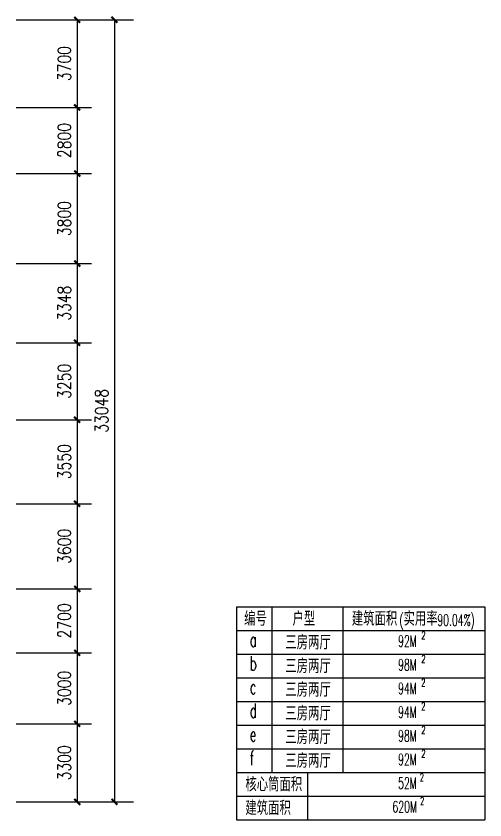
# Model space of a CAD drawing. Header units: millimetres. Extents: x 1293 to 63703, y 510 to 46041.
# Drawn here: x 43897 to 63703, y 5930 to 39897 of the extents above; entities that cross this region are included whole.
import ezdxf

# ---------------------------------------------------------------- set-up
doc = ezdxf.new("R2010")
doc.units = ezdxf.units.MM
doc.layers.add('AXIS', color=3, linetype='Continuous')
doc.styles.add('_HZTXT', font='txt.shx', dxfattribs={"width": 0.8, "bigfont": 'HZTXT.shx'})
doc.styles.add('_ROMANS', font='ROMANS', dxfattribs={"width": 0.8})
doc.styles.add('DIM_FONT', font='SIMPLEX.shx', dxfattribs={"width": 0.8})
doc.dimstyles.new('AXIS180', dxfattribs={"dimscale": 1.8, "dimtxt": 300, "dimasz": 1, "dimexe": 250, "dimexo": 300, "dimgap": 150, "dimtad": 1, "dimdec": 0, "dimdsep": 46, "dimtxsty": 'DIM_FONT', "dimblk": '_DIMX', "dimcen": 2.5, "dimse1": 1, "dimse2": 1, "dimclrt": 7, "dimadec": 0, "dimazin": 0, "dimtfac": 1, "dimtdec": 0, "dimtix": 1, "dimtmove": 2, "dimatfit": 3, "dimldrblk": '_DIMX', "dimfxl": 1, "dimtolj": 1, "dimtzin": 0, "dimarcsym": 0})

# ---------------------------------------------------------------- blocks, each defined once
blk = doc.blocks.new('_DIMX')
at = {"const_width": 50}
blk.add_lwpolyline([(-70, -70), (70, 70)], dxfattribs=at)
blk = doc.blocks.new('*D95')
at = {"layer": 'AXIS', "color": 0, "lineweight": -2, "transparency": 16777216}
blk.add_line((46477, 39737), (46477, 36041), dxfattribs=at)
at = {"layer": 'DEFPOINTS', "color": 0, "transparency": 16777216}
for p in [(48277, 39739), (46477, 36039), (48277, 36039)]:
    blk.add_point(p, dxfattribs=at)
at = {"layer": 'AXIS', "color": 0, "lineweight": -2, "transparency": 16777216, "xscale": 1.8, "yscale": 1.8, "zscale": 1.8}
for p, rotation in [((46477, 39739), 90), ((46477, 36039), 270)]:
    blk.add_blockref('_DIMX', p, dxfattribs=dict(at, rotation=rotation))
at = {"layer": 'AXIS', "color": 7, "transparency": 16777216, "insert": (45937, 37889), "char_height": 540, "attachment_point": 5, "rotation": 90, "style": 'DIM_FONT'}
blk.add_mtext('\\A1;3700', dxfattribs=at)
blk = doc.blocks.new('*D96')
at = {"layer": 'AXIS', "color": 0, "lineweight": -2, "transparency": 16777216}
blk.add_line((46477, 36037), (46477, 33241), dxfattribs=at)
at = {"layer": 'DEFPOINTS', "color": 0, "transparency": 16777216}
for p in [(48277, 36039), (46477, 33239), (48277, 33239)]:
    blk.add_point(p, dxfattribs=at)
at = {"layer": 'AXIS', "color": 0, "lineweight": -2, "transparency": 16777216, "xscale": 1.8, "yscale": 1.8, "zscale": 1.8}
for p, rotation in [((46477, 36039), 90), ((46477, 33239), 270)]:
    blk.add_blockref('_DIMX', p, dxfattribs=dict(at, rotation=rotation))
at = {"layer": 'AXIS', "color": 7, "transparency": 16777216, "insert": (45937, 34639), "char_height": 540, "attachment_point": 5, "rotation": 90, "style": 'DIM_FONT'}
blk.add_mtext('\\A1;2800', dxfattribs=at)
blk = doc.blocks.new('*D97')
at = {"layer": 'AXIS', "color": 0, "lineweight": -2, "transparency": 16777216}
blk.add_line((46477, 33237), (46477, 29441), dxfattribs=at)
at = {"layer": 'DEFPOINTS', "color": 0, "transparency": 16777216}
for p in [(48277, 33239), (46477, 29439), (48277, 29439)]:
    blk.add_point(p, dxfattribs=at)
at = {"layer": 'AXIS', "color": 0, "lineweight": -2, "transparency": 16777216, "xscale": 1.8, "yscale": 1.8, "zscale": 1.8}
for p, rotation in [((46477, 33239), 90), ((46477, 29439), 270)]:
    blk.add_blockref('_DIMX', p, dxfattribs=dict(at, rotation=rotation))
at = {"layer": 'AXIS', "color": 7, "transparency": 16777216, "insert": (45937, 31339), "char_height": 540, "attachment_point": 5, "rotation": 90, "style": 'DIM_FONT'}
blk.add_mtext('\\A1;3800', dxfattribs=at)
blk = doc.blocks.new('*D98')
at = {"layer": 'AXIS', "color": 0, "lineweight": -2, "transparency": 16777216}
blk.add_line((46477, 29437), (46477, 26093), dxfattribs=at)
at = {"layer": 'DEFPOINTS', "color": 0, "transparency": 16777216}
for p in [(48277, 29439), (46477, 26091), (48277, 26091)]:
    blk.add_point(p, dxfattribs=at)
at = {"layer": 'AXIS', "color": 0, "lineweight": -2, "transparency": 16777216, "xscale": 1.8, "yscale": 1.8, "zscale": 1.8}
for p, rotation in [((46477, 29439), 90), ((46477, 26091), 270)]:
    blk.add_blockref('_DIMX', p, dxfattribs=dict(at, rotation=rotation))
at = {"layer": 'AXIS', "color": 7, "transparency": 16777216, "insert": (45937, 27765), "char_height": 540, "attachment_point": 5, "rotation": 90, "style": 'DIM_FONT'}
blk.add_mtext('\\A1;3348', dxfattribs=at)
blk = doc.blocks.new('*D99')
at = {"layer": 'AXIS', "color": 0, "lineweight": -2, "transparency": 16777216}
blk.add_line((46477, 26089), (46477, 22843), dxfattribs=at)
at = {"layer": 'DEFPOINTS', "color": 0, "transparency": 16777216}
for p in [(48277, 26091), (46477, 22841), (48277, 22841)]:
    blk.add_point(p, dxfattribs=at)
at = {"layer": 'AXIS', "color": 0, "lineweight": -2, "transparency": 16777216, "xscale": 1.8, "yscale": 1.8, "zscale": 1.8}
for p, rotation in [((46477, 26091), 90), ((46477, 22841), 270)]:
    blk.add_blockref('_DIMX', p, dxfattribs=dict(at, rotation=rotation))
at = {"layer": 'AXIS', "color": 7, "transparency": 16777216, "insert": (45937, 24466), "char_height": 540, "attachment_point": 5, "rotation": 90, "style": 'DIM_FONT'}
blk.add_mtext('\\A1;3250', dxfattribs=at)
blk = doc.blocks.new('*D100')
at = {"layer": 'AXIS', "color": 0, "lineweight": -2, "transparency": 16777216}
blk.add_line((46477, 22839), (46477, 19293), dxfattribs=at)
at = {"layer": 'DEFPOINTS', "color": 0, "transparency": 16777216}
for p in [(48277, 22841), (46477, 19291), (48277, 19291)]:
    blk.add_point(p, dxfattribs=at)
at = {"layer": 'AXIS', "color": 0, "lineweight": -2, "transparency": 16777216, "xscale": 1.8, "yscale": 1.8, "zscale": 1.8}
for p, rotation in [((46477, 22841), 90), ((46477, 19291), 270)]:
    blk.add_blockref('_DIMX', p, dxfattribs=dict(at, rotation=rotation))
at = {"layer": 'AXIS', "color": 7, "transparency": 16777216, "insert": (45937, 21066), "char_height": 540, "attachment_point": 5, "rotation": 90, "style": 'DIM_FONT'}
blk.add_mtext('\\A1;3550', dxfattribs=at)
blk = doc.blocks.new('*D101')
at = {"layer": 'AXIS', "color": 0, "lineweight": -2, "transparency": 16777216}
blk.add_line((46477, 19289), (46477, 15693), dxfattribs=at)
at = {"layer": 'DEFPOINTS', "color": 0, "transparency": 16777216}
for p in [(48277, 19291), (46477, 15691), (48277, 15691)]:
    blk.add_point(p, dxfattribs=at)
at = {"layer": 'AXIS', "color": 0, "lineweight": -2, "transparency": 16777216, "xscale": 1.8, "yscale": 1.8, "zscale": 1.8}
for p, rotation in [((46477, 19291), 90), ((46477, 15691), 270)]:
    blk.add_blockref('_DIMX', p, dxfattribs=dict(at, rotation=rotation))
at = {"layer": 'AXIS', "color": 7, "transparency": 16777216, "insert": (45937, 17491), "char_height": 540, "attachment_point": 5, "rotation": 90, "style": 'DIM_FONT'}
blk.add_mtext('\\A1;3600', dxfattribs=at)
blk = doc.blocks.new('*D102')
at = {"layer": 'AXIS', "color": 0, "lineweight": -2, "transparency": 16777216}
blk.add_line((46477, 15689), (46477, 12993), dxfattribs=at)
at = {"layer": 'DEFPOINTS', "color": 0, "transparency": 16777216}
for p in [(48277, 15691), (46477, 12991), (48277, 12991)]:
    blk.add_point(p, dxfattribs=at)
at = {"layer": 'AXIS', "color": 0, "lineweight": -2, "transparency": 16777216, "xscale": 1.8, "yscale": 1.8, "zscale": 1.8}
for p, rotation in [((46477, 15691), 90), ((46477, 12991), 270)]:
    blk.add_blockref('_DIMX', p, dxfattribs=dict(at, rotation=rotation))
at = {"layer": 'AXIS', "color": 7, "transparency": 16777216, "insert": (45937, 14341), "char_height": 540, "attachment_point": 5, "rotation": 90, "style": 'DIM_FONT'}
blk.add_mtext('\\A1;2700', dxfattribs=at)
blk = doc.blocks.new('*D103')
at = {"layer": 'AXIS', "color": 0, "lineweight": -2, "transparency": 16777216}
blk.add_line((46477, 12989), (46477, 9993), dxfattribs=at)
at = {"layer": 'DEFPOINTS', "color": 0, "transparency": 16777216}
for p in [(48277, 12991), (46477, 9991), (48277, 9991)]:
    blk.add_point(p, dxfattribs=at)
at = {"layer": 'AXIS', "color": 0, "lineweight": -2, "transparency": 16777216, "xscale": 1.8, "yscale": 1.8, "zscale": 1.8}
for p, rotation in [((46477, 12991), 90), ((46477, 9991), 270)]:
    blk.add_blockref('_DIMX', p, dxfattribs=dict(at, rotation=rotation))
at = {"layer": 'AXIS', "color": 7, "transparency": 16777216, "insert": (45937, 11491), "char_height": 540, "attachment_point": 5, "rotation": 90, "style": 'DIM_FONT'}
blk.add_mtext('\\A1;3000', dxfattribs=at)
blk = doc.blocks.new('*D104')
at = {"layer": 'AXIS', "color": 0, "lineweight": -2, "transparency": 16777216}
blk.add_line((46477, 9989), (46477, 6693), dxfattribs=at)
at = {"layer": 'DEFPOINTS', "color": 0, "transparency": 16777216}
for p in [(48277, 9991), (46477, 6691), (48277, 6691)]:
    blk.add_point(p, dxfattribs=at)
at = {"layer": 'AXIS', "color": 0, "lineweight": -2, "transparency": 16777216, "xscale": 1.8, "yscale": 1.8, "zscale": 1.8}
for p, rotation in [((46477, 9991), 90), ((46477, 6691), 270)]:
    blk.add_blockref('_DIMX', p, dxfattribs=dict(at, rotation=rotation))
at = {"layer": 'AXIS', "color": 7, "transparency": 16777216, "insert": (45937, 8341), "char_height": 540, "attachment_point": 5, "rotation": 90, "style": 'DIM_FONT'}
blk.add_mtext('\\A1;3300', dxfattribs=at)
blk = doc.blocks.new('*D105')
at = {"layer": 'AXIS', "color": 0, "lineweight": -2, "transparency": 16777216}
blk.add_line((48052, 39737), (48052, 6693), dxfattribs=at)
at = {"layer": 'DEFPOINTS', "color": 0, "transparency": 16777216}
for p in [(49852, 39739), (48052, 6691), (49852, 6691)]:
    blk.add_point(p, dxfattribs=at)
at = {"layer": 'AXIS', "color": 0, "lineweight": -2, "transparency": 16777216, "xscale": 1.8, "yscale": 1.8, "zscale": 1.8}
for p, rotation in [((48052, 39739), 90), ((48052, 6691), 270)]:
    blk.add_blockref('_DIMX', p, dxfattribs=dict(at, rotation=rotation))
at = {"layer": 'AXIS', "color": 7, "transparency": 16777216, "insert": (47512, 23215), "char_height": 540, "attachment_point": 5, "rotation": 90, "style": 'DIM_FONT'}
blk.add_mtext('\\A1;33048', dxfattribs=at)

msp = doc.modelspace()

# ---------------------------------------------------------------- linework, layer by layer
at = {"color": 7}
for p, q in [((53203.3, 14929.9), (63703.3, 14929.9)), ((53203.3, 14929.9), (53203.3, 5929.9)), ((54703.3, 14929.9), (54703.3, 7929.9)), ((57703.3, 14929.9), (57703.3, 7929.9)), ((63703.3, 14929.9), (63703.3, 5929.9)), ((53203.3, 13929.9), (63703.3, 13929.9)), ((53203.3, 12929.9), (63703.3, 12929.9)), ((53203.3, 11929.9), (63703.3, 11929.9)), ((53203.3, 10929.9), (63703.3, 10929.9)), ((53203.3, 9929.9), (63703.3, 9929.9)), ((53203.3, 8929.9), (63703.3, 8929.9)), ((53203.3, 7929.9), (63703.3, 7929.9)), ((56203.3, 7929.9), (56203.3, 5929.9)), ((53203.3, 6929.9), (63703.3, 6929.9)), ((53203.3, 5929.9), (63703.3, 5929.9))]:
    msp.add_line(p, q, dxfattribs=at)
at = {"layer": 'AXIS'}
for p, q in [((43897.1, 39739.2), (48857.1, 39739.2)), ((43897.1, 36039.2), (47077.1, 36039.2)), ((43897.1, 33239.2), (47077.1, 33239.2)), ((43897.1, 29439.2), (47077.1, 29439.2)), ((43897.1, 26091.2), (47077.1, 26091.2)), ((43897.1, 22841.2), (47077.1, 22841.2)), ((43897.1, 19291.2), (47077.1, 19291.2)), ((43897.1, 15691.2), (47077.1, 15691.2)), ((43897.1, 12991.2), (47077.1, 12991.2)), ((43897.1, 9991.2), (47077.1, 9991.2)), ((43897.1, 6691.2), (48857.1, 6691.2))]:
    msp.add_line(p, q, dxfattribs=at)

# ---------------------------------------------------------------- texts
at = {"color": 7}
for s, height, style, width, p in [('编号', 600, '_HZTXT', 0.8, (53534.2, 14132.9)), ('户型', 600, '_HZTXT', 0.8, (55575.1, 14132.9)), ('建筑面积', 600, '_HZTXT', 0.8, (58079.7, 14132.9)), ('(', 480, '_ROMANS', 0.6, (60094.5, 14132.9)), ('实用率 ', 600, '_HZTXT', 0.8, (60265.3, 14132.9)), ('90.04%)', 480, '_ROMANS', 0.6, (61691.7, 14132.9)), ('a', 600, '_ROMANS', 0.6, (53772.2, 13246.3)), ('a', 600, '_ROMANS', 0.6, (53772.2, 13246.3)), ('三房两厅', 600, '_HZTXT', 0.8, (55272.8, 13132.9)), ('92M', 480, '_ROMANS', 0.6, (60037, 13246.3)), ('2', 320, '_ROMANS', 0.6, (61019.2, 13570.9)), ('b', 600, '_ROMANS', 0.6, (53772.2, 12246.3)), ('三房两厅', 600, '_HZTXT', 0.8, (55272.8, 12132.9)), ('98M', 480, '_ROMANS', 0.6, (60037, 12246.3)), ('2', 320, '_ROMANS', 0.6, (61019.2, 12570.9)), ('2', 320, '_ROMANS', 0.6, (61013.7, 11570.9)), ('c', 600, '_ROMANS', 0.6, (53772.2, 11246.3)), ('三房两厅', 600, '_HZTXT', 0.8, (55272.8, 11132.9)), ('94M', 480, '_ROMANS', 0.6, (60037, 11246.3)), ('2', 320, '_ROMANS', 0.6, (61013.7, 10570.9)), ('d', 600, '_ROMANS', 0.6, (53772.2, 10246.3)), ('三房两厅', 600, '_HZTXT', 0.8, (55272.8, 10132.9)), ('94M', 480, '_ROMANS', 0.6, (60037, 10246.3)), ('2', 320, '_ROMANS', 0.6, (61019.2, 9570.9)), ('e', 600, '_ROMANS', 0.6, (53772.2, 9246.3)), ('三房两厅', 600, '_HZTXT', 0.8, (55272.8, 9132.9)), ('98M', 480, '_ROMANS', 0.6, (60037, 9246.3)), ('f', 600, '_ROMANS', 0.6, (53772.2, 8246.3)), ('2', 320, '_ROMANS', 0.6, (61019.2, 8570.9)), ('三房两厅', 600, '_HZTXT', 0.8, (55272.8, 8132.9)), ('92M', 480, '_ROMANS', 0.6, (60037, 8246.3)), ('2', 320, '_ROMANS', 0.6, (60953.7, 7570.9)), ('核心筒面积', 600, '_HZTXT', 0.8, (53583.2, 7132.9)), ('52M', 480, '_ROMANS', 0.6, (60037, 7246.3)), ('建筑面积', 600, '_HZTXT', 0.8, (53583.2, 6132.9)), ('2', 320, '_ROMANS', 0.6, (60966.9, 6570.9)), ('620M', 480, '_ROMANS', 0.6, (59797, 6246.3))]:
    msp.add_text(s, height=height, dxfattribs=dict(at, style=style, width=width)).set_placement(p)

# ---------------------------------------------------------------- dimensions: what is measured, and where the dimension line sits
at = {"layer": 'AXIS'}
for p1, p2, picture, middle in [((48277.1, 39739.2), (48277.1, 36039.2), '*D95', (45937.1, 37889.2)), ((49851.5, 39739.2), (49851.5, 6691.2), '*D105', (47511.5, 23215.2)), ((48277.1, 36039.2), (48277.1, 33239.2), '*D96', (45937.1, 34639.2)), ((48277.1, 33239.2), (48277.1, 29439.2), '*D97', (45937.1, 31339.2)), ((48277.1, 29439.2), (48277.1, 26091.2), '*D98', (45937.1, 27765.2)), ((48277.1, 26091.2), (48277.1, 22841.2), '*D99', (45937.1, 24466.2)), ((48277.1, 22841.2), (48277.1, 19291.2), '*D100', (45937.1, 21066.2)), ((48277.1, 19291.2), (48277.1, 15691.2), '*D101', (45937.1, 17491.2)), ((48277.1, 15691.2), (48277.1, 12991.2), '*D102', (45937.1, 14341.2)), ((48277.1, 12991.2), (48277.1, 9991.2), '*D103', (45937.1, 11491.2)), ((48277.1, 9991.2), (48277.1, 6691.2), '*D104', (45937.1, 8341.2))]:
    dim = msp.add_aligned_dim(p1=p1, p2=p2, distance=-1800, dimstyle='AXIS180', dxfattribs=at)
    dim.commit()
    dim.dimension.update_dxf_attribs({"geometry": picture, "text_midpoint": middle})

doc.saveas('drawing.dxf')
